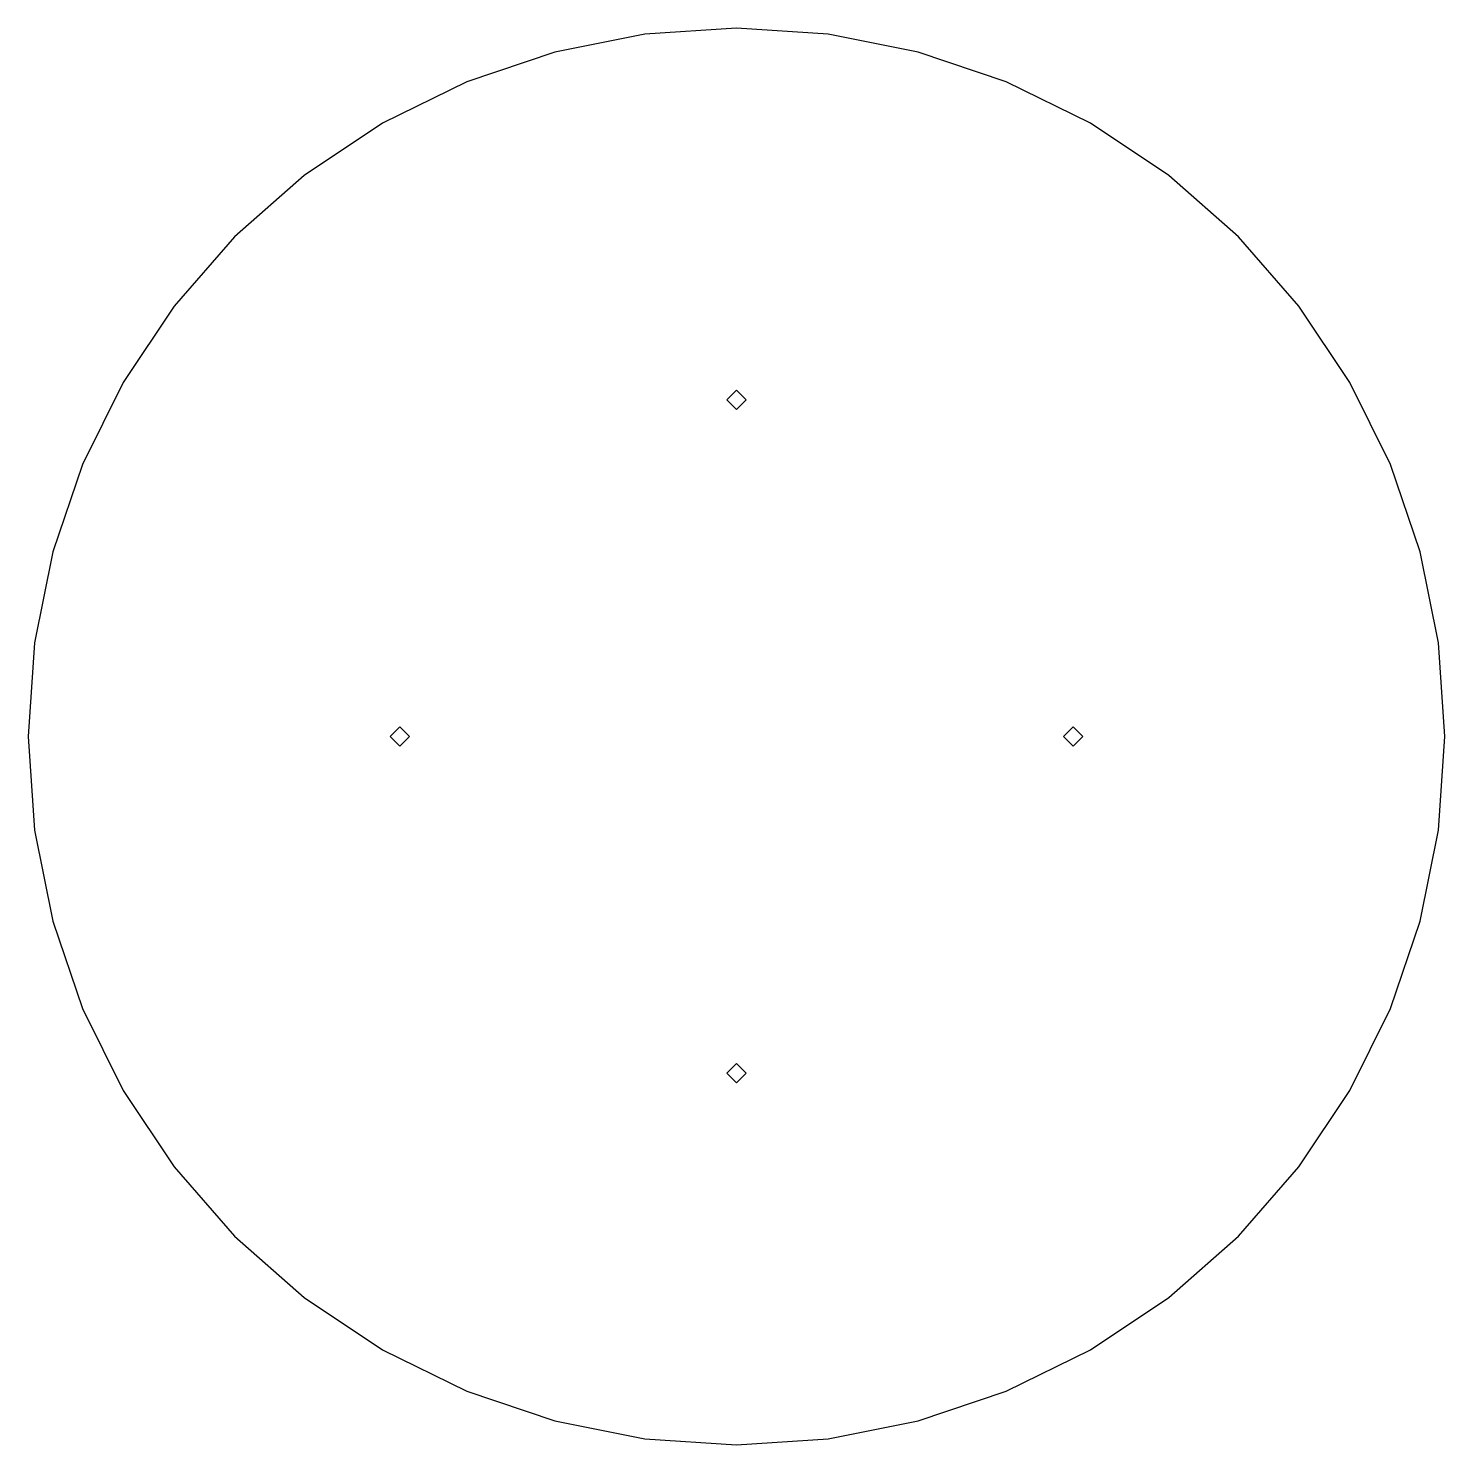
# Model space of a CAD drawing. Extents: x 9.9 to 46.7, y 9.7 to 46.5.
import ezdxf

# ---------------------------------------------------------------- set-up
doc = ezdxf.new("R2010")
doc.units = 0

msp = doc.modelspace()

# ---------------------------------------------------------------- linework, layer by layer
at = {"layer": 'Cut006', "color": 7}
for points in [[(46.658275, 28.121177), (46.496464, 30.558431), (46.021351, 32.922056), (45.248418, 35.18524), (44.193146, 37.321166), (42.871015, 39.303022), (41.297508, 41.103994), (39.488105, 42.697266), (37.458287, 44.056026), (35.266658, 45.13452), (32.982142, 45.904873), (30.635701, 46.367084), (28.258298, 46.521155), (25.880895, 46.367084), (23.534454, 45.904873), (21.249938, 45.13452), (19.058309, 44.056026), (17.028491, 42.697266), (15.219088, 41.103994), (13.64558, 39.303022), (12.32345, 37.321166), (11.268177, 35.18524), (10.495244, 32.922056), (10.020131, 30.558431), (9.85832, 28.121177), (10.020131, 25.683924), (10.495244, 23.320299), (11.268177, 21.057115), (12.32345, 18.921189), (13.64558, 16.939333), (15.219088, 15.138361), (17.028491, 13.545089), (19.058309, 12.186329), (21.249938, 11.107835), (23.534454, 10.337482), (25.880895, 9.875271), (28.258298, 9.7212), (30.635701, 9.875271), (32.982142, 10.337482), (35.266658, 11.107835), (37.458287, 12.186329), (39.488105, 13.545089), (41.297508, 15.138361), (42.871015, 16.939333), (44.193146, 18.921189), (45.248418, 21.057115), (46.021351, 23.320299), (46.496464, 25.683924), (46.658275, 28.121177), (46.658275, 28.121177)], [(46.658275, 28.121177), (46.496464, 30.558431), (46.021351, 32.922056), (45.248418, 35.18524), (44.193146, 37.321166), (42.871015, 39.303022), (41.297508, 41.103994), (39.488105, 42.697266), (37.458287, 44.056026), (35.266658, 45.13452), (32.982142, 45.904873), (30.635701, 46.367084), (28.258298, 46.521155), (25.880895, 46.367084), (23.534454, 45.904873), (21.249938, 45.13452), (19.058309, 44.056026), (17.028491, 42.697266), (15.219088, 41.103994), (13.64558, 39.303022), (12.32345, 37.321166), (11.268177, 35.18524), (10.495244, 32.922056), (10.020131, 30.558431), (9.85832, 28.121177), (10.020131, 25.683924), (10.495244, 23.320299), (11.268177, 21.057115), (12.32345, 18.921189), (13.64558, 16.939333), (15.219088, 15.138361), (17.028491, 13.545089), (19.058309, 12.186329), (21.249938, 11.107835), (23.534454, 10.337482), (25.880895, 9.875271), (28.258298, 9.7212), (30.635701, 9.875271), (32.982142, 10.337482), (35.266658, 11.107835), (37.458287, 12.186329), (39.488105, 13.545089), (41.297508, 15.138361), (42.871015, 16.939333), (44.193146, 18.921189), (45.248418, 21.057115), (46.021351, 23.320299), (46.496464, 25.683924), (46.658275, 28.121177), (46.658275, 28.121177)], [(46.658275, 28.121177), (46.496464, 30.558431), (46.021351, 32.922056), (45.248418, 35.18524), (44.193146, 37.321166), (42.871015, 39.303022), (41.297508, 41.103994), (39.488105, 42.697266), (37.458287, 44.056026), (35.266658, 45.13452), (32.982142, 45.904873), (30.635701, 46.367084), (28.258298, 46.521155), (25.880895, 46.367084), (23.534454, 45.904873), (21.249938, 45.13452), (19.058309, 44.056026), (17.028491, 42.697266), (15.219088, 41.103994), (13.64558, 39.303022), (12.32345, 37.321166), (11.268177, 35.18524), (10.495244, 32.922056), (10.020131, 30.558431), (9.85832, 28.121177), (10.020131, 25.683924), (10.495244, 23.320299), (11.268177, 21.057115), (12.32345, 18.921189), (13.64558, 16.939333), (15.219088, 15.138361), (17.028491, 13.545089), (19.058309, 12.186329), (21.249938, 11.107835), (23.534454, 10.337482), (25.880895, 9.875271), (28.258298, 9.7212), (30.635701, 9.875271), (32.982142, 10.337482), (35.266658, 11.107835), (37.458287, 12.186329), (39.488105, 13.545089), (41.297508, 15.138361), (42.871015, 16.939333), (44.193146, 18.921189), (45.248418, 21.057115), (46.021351, 23.320299), (46.496464, 25.683924), (46.658275, 28.121177), (46.658275, 28.121177)], [(46.658275, 28.121177), (46.496464, 30.558431), (46.021351, 32.922056), (45.248418, 35.18524), (44.193146, 37.321166), (42.871015, 39.303022), (41.297508, 41.103994), (39.488105, 42.697266), (37.458287, 44.056026), (35.266658, 45.13452), (32.982142, 45.904873), (30.635701, 46.367084), (28.258298, 46.521155), (25.880895, 46.367084), (23.534454, 45.904873), (21.249938, 45.13452), (19.058309, 44.056026), (17.028491, 42.697266), (15.219088, 41.103994), (13.64558, 39.303022), (12.32345, 37.321166), (11.268177, 35.18524), (10.495244, 32.922056), (10.020131, 30.558431), (9.85832, 28.121177), (10.020131, 25.683924), (10.495244, 23.320299), (11.268177, 21.057115), (12.32345, 18.921189), (13.64558, 16.939333), (15.219088, 15.138361), (17.028491, 13.545089), (19.058309, 12.186329), (21.249938, 11.107835), (23.534454, 10.337482), (25.880895, 9.875271), (28.258298, 9.7212), (30.635701, 9.875271), (32.982142, 10.337482), (35.266658, 11.107835), (37.458287, 12.186329), (39.488105, 13.545089), (41.297508, 15.138361), (42.871015, 16.939333), (44.193146, 18.921189), (45.248418, 21.057115), (46.021351, 23.320299), (46.496464, 25.683924), (46.658275, 28.121177), (46.658275, 28.121177)], [(28.508297, 36.871162), (28.258298, 37.120648), (28.008299, 36.871162), (28.258298, 36.621677), (28.508297, 36.871162), (28.508297, 36.871162)], [(28.508297, 36.871162), (28.258298, 37.120648), (28.008299, 36.871162), (28.258298, 36.621677), (28.508297, 36.871162), (28.508297, 36.871162)], [(28.508297, 36.871162), (28.258298, 37.120648), (28.008299, 36.871162), (28.258298, 36.621677), (28.508297, 36.871162), (28.508297, 36.871162)], [(28.508297, 36.871162), (28.258298, 37.120648), (28.008299, 36.871162), (28.258298, 36.621677), (28.508297, 36.871162), (28.508297, 36.871162)], [(28.508289, 36.871255), (28.508289, 36.871255)], [(28.508289, 36.871255), (28.508289, 36.871255)], [(19.75831, 28.121177), (19.508309, 28.371178), (19.258309, 28.121177), (19.508309, 27.871177), (19.75831, 28.121177), (19.75831, 28.121177)], [(19.75831, 28.121177), (19.508309, 28.371178), (19.258309, 28.121177), (19.508309, 27.871177), (19.75831, 28.121177), (19.75831, 28.121177)], [(19.75831, 28.121177), (19.508309, 28.371178), (19.258309, 28.121177), (19.508309, 27.871177), (19.75831, 28.121177), (19.75831, 28.121177)], [(19.75831, 28.121177), (19.508309, 28.371178), (19.258309, 28.121177), (19.508309, 27.871177), (19.75831, 28.121177), (19.75831, 28.121177)], [(37.258287, 28.121177), (37.008287, 28.371178), (36.758286, 28.121177), (37.008287, 27.871177), (37.258287, 28.121177), (37.258287, 28.121177)], [(37.258287, 28.121177), (37.008287, 28.371178), (36.758286, 28.121177), (37.008287, 27.871177), (37.258287, 28.121177), (37.258287, 28.121177)], [(37.258287, 28.121177), (37.008287, 28.371178), (36.758286, 28.121177), (37.008287, 27.871177), (37.258287, 28.121177), (37.258287, 28.121177)], [(37.258287, 28.121177), (37.008287, 28.371178), (36.758286, 28.121177), (37.008287, 27.871177), (37.258287, 28.121177), (37.258287, 28.121177)], [(19.758265, 28.12123), (19.758265, 28.12123)], [(19.758265, 28.12123), (19.758265, 28.12123)], [(37.258313, 28.12123), (37.258313, 28.12123)], [(37.258313, 28.12123), (37.258313, 28.12123)], [(46.658154, 28.12123), (46.658154, 28.12123)], [(46.658154, 28.12123), (46.658154, 28.12123)], [(28.508297, 19.37118), (28.258298, 19.620665), (28.008299, 19.37118), (28.258298, 19.121694), (28.508297, 19.37118), (28.508297, 19.37118)], [(28.508297, 19.37118), (28.258298, 19.620665), (28.008299, 19.37118), (28.258298, 19.121694), (28.508297, 19.37118), (28.508297, 19.37118)], [(28.508297, 19.37118), (28.258298, 19.620665), (28.008299, 19.37118), (28.258298, 19.121694), (28.508297, 19.37118), (28.508297, 19.37118)], [(28.508297, 19.37118), (28.258298, 19.620665), (28.008299, 19.37118), (28.258298, 19.121694), (28.508297, 19.37118), (28.508297, 19.37118)], [(28.508289, 19.370412), (28.508289, 19.370412)], [(28.508289, 19.370412), (28.508289, 19.370412)]]:
    msp.add_lwpolyline(points, dxfattribs=at)

doc.saveas('drawing.dxf')
